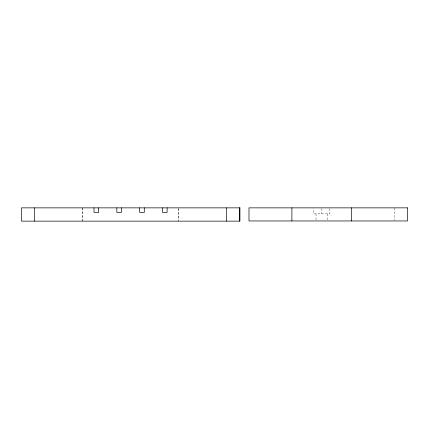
<?xml version="1.0" encoding="UTF-8"?>
<svg xmlns="http://www.w3.org/2000/svg" width="429" height="429" viewBox="0 0 429 429"><rect width="100%" height="100%" fill="white"/><g stroke="black" fill="none" stroke-linecap="round" stroke-linejoin="round"><path stroke-width="0.32" stroke-dasharray="2.15 1.61" d="M394.278 207.861L394.278 220.302M329.676 208.532L329.676 213.862L313.765 213.862L313.765 208.532M327.402 213.862L327.402 220.956M321.718 208.532L321.718 213.862M316.039 213.862L316.039 220.313M178.834 208.526L178.834 221.139M178.561 208.526L178.561 220.474M82.824 207.861L82.824 221.139M82.55 207.861L82.55 220.474"/><path stroke-width="0.64" d="M351.544 207.861L351.544 220.956M291.897 207.861L291.897 220.956M239.661 207.861L239.661 221.139M226.571 207.861L226.571 221.139M167.106 207.861L167.106 212.409L162.468 212.409L162.468 207.861M144.283 207.861L144.283 212.409L139.65 212.409L139.65 207.861M121.466 207.861L121.466 212.409L116.827 212.409L116.827 207.861M98.643 207.861L98.643 212.409L94.005 212.409L94.005 207.861M34.545 207.861L34.545 221.139M239.934 207.861L21.45 207.861L21.45 221.139L239.934 221.139L239.934 207.861M407.55 207.861L248.981 207.861L248.981 220.956L407.55 220.956L407.55 207.861"/></g></svg>
